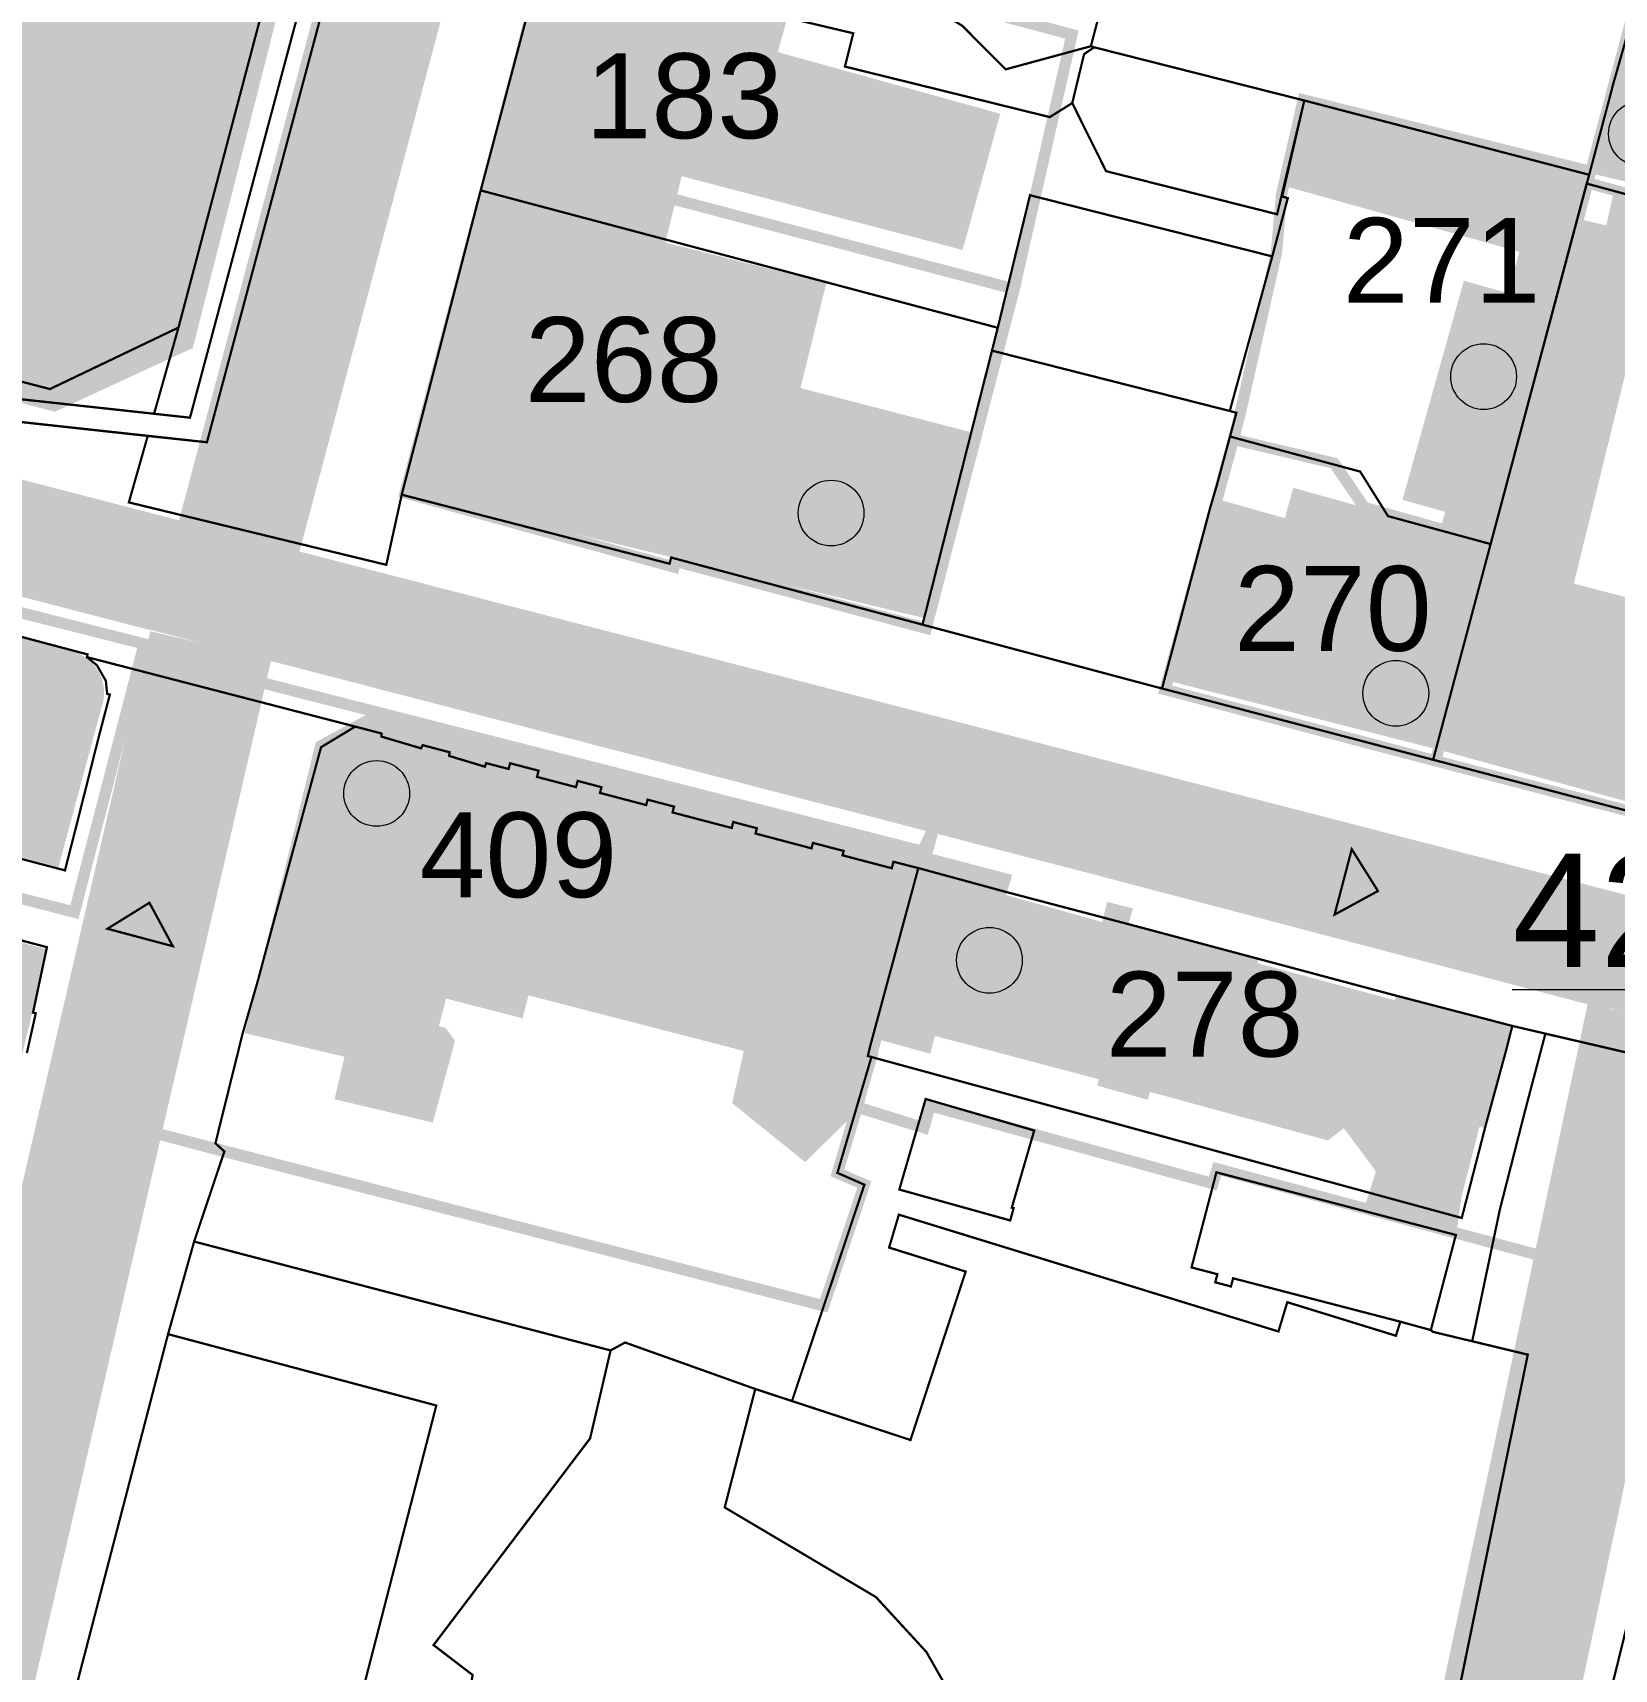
# Model space of a CAD drawing. Header units: millimetres. Extents: x 21689 to 31331, y 37531 to 43751.
# Drawn here: x 25826.6 to 25966.4, y 42429.8 to 42574.4 of the extents above; entities that cross this region are included whole.
import ezdxf

# ---------------------------------------------------------------- set-up
doc = ezdxf.new("R2010")
doc.units = ezdxf.units.MM
doc.linetypes.add('g5_084', pattern=[0.4, 0.2, -0.2])
doc.layers.add('0.1 ОКН', color=1, linetype='Continuous', lineweight=9, transparency=0.4)
doc.layers.add('00 Дороги', color=252, linetype='Continuous', lineweight=9, transparency=0.2)
for name, color, linetype, lineweight in [('0.15 - Видовые раскрытия', 22, 'Continuous', 9), ('00 границы ОКН', 1, 'Continuous', 40), ('00 номер ОКН', 7, 'Continuous', 15), ('00 Разраб границы', 5, 'g5_084', 50), ('CONTUR', 150, 'Continuous', 9)]:
    doc.layers.add(name, color=color, linetype=linetype, lineweight=lineweight)
doc.layers.add('00 Парки и скверы', color=114, linetype='Continuous', lineweight=9, true_color=0x00a945, transparency=0.5)
doc.layers.add('25. ценная историческая застройка сов пер', color=92, linetype='Continuous', lineweight=0, true_color=0x19df16)
doc.styles.get("Standard").update_dxf_attribs({"font": 'arial.ttf'})
doc.linetypes.add('474_2', pattern='A,1,-0.5,[222,geobl2.shx,S=0.1,R=0,X=0,Y=0],-0.5,3', length=5)

# ---------------------------------------------------------------- blocks, each defined once
blk = doc.blocks.new('участки все')
at = {"layer": 'CONTUR', "const_width": 0.2}
for points in [[(2986.863232460001, 4945.976479279998), (2979.486947310001, 4918.139184059997), (2972.505120580001, 4891.245856239999), (2971.14019314, 4885.046702259998), (2948.384493360001, 4890.565163999999), (2950.054452460001, 4896.439645169994), (2955.285921220002, 4895.879540750001), (2983.71383543, 5002.185175339997)], [(2931.675867919999, 4900.461076399995), (2953.78917855, 4898.05247605998), (2981.686284130003, 5002.346221339998), (2981.129245400003, 5007.76479620998), (2982.27589773, 5012.11727613998), (2982.27589773, 5012.11727613998), (2982.863008970002, 5011.928285039997), (2983.71383543, 5002.185175339997), (2955.285921220002, 4895.879540750001), (2931.675092470003, 4898.45107102998)], [(3007.228615340002, 4933.254553089994), (3012.41983377, 4932.025058899998), (3011.68483147, 4929.086288069993), (3029.78658444, 4924.619091119996), (3031.775580090001, 4925.858647519999), (3032.82179473, 4930.182664679996), (3033.71108668, 4930.789053589993), (3033.42252995, 4930.883472519999), (3035.312956680002, 4938.094587729996)], [(3035.546377900002, 4938.971021049997), (3033.42252995, 4930.883472519999), (3033.42252995, 4930.883472519999), (3033.71108668, 4930.789053589993), (3052.289209260001, 4926.084561009993), (3077.468889660002, 4919.518975859995), (3079.432055560003, 4926.908978039995), (3079.581055540002, 4927.496701489996), (3084.685199020001, 4945.398697409997)], [(2931.675092470003, 4898.451071029995), (2950.054452460001, 4896.439645169994), (2948.384493360001, 4890.565163999999), (2971.14019314, 4885.046702259998), (2972.505120580001, 4891.245856239999), (2996.18188335, 4885.143287369996), (2996.320273240002, 4885.691173069994), (3018.539660810002, 4879.76092031), (3038.498285810002, 4874.435287899999), (3039.713417670002, 4874.11668028), (3083.905917370001, 4862.499950629993)], [(3096.156596810001, 4838.37218328), (3070.677031940002, 4844.292349099997), (3068.575469120002, 4844.844530659997), (3060.318265350001, 4846.990974379995), (3048.29737687, 4850.205052829995), (3037.969521409999, 4852.96320562), (3025.908029010003, 4856.137905779993), (3018.170247630002, 4858.246396749994), (3015.968707150002, 4858.800109219999), (3015.820013410001, 4858.232381129994), (3011.477378070002, 4859.368880859999), (3011.573327730002, 4859.757415019995), (3008.85420089, 4860.46905362), (3008.726880320002, 4859.990999019996), (3003.776831990002, 4861.296800329998), (3003.89400176, 4861.765010269999), (3001.812434080003, 4862.316885859996), (3001.674350370002, 4861.788995629999), (2996.445283700003, 4863.159069579997), (2996.573216600001, 4863.67711515), (2994.242623829999, 4864.292804129997), (2994.115303250001, 4863.814749519995), (2990.031690480002, 4864.887282919998), (2990.159470300001, 4865.395330759994), (2988.057907070001, 4865.947512539999), (2987.909519460001, 4865.399779899998), (2984.463312790002, 4866.302552539994), (2984.601702660002, 4866.850438269998), (2982.081765070001, 4867.50902672), (2981.953985250002, 4867.000978869997), (2979.971935630001, 4867.521330519994), (2979.85706201, 4867.203086669993), (2976.691710480002, 4868.161559629996), (2976.736599920001, 4868.48087503), (2974.356171420001, 4869.107327189995), (2974.211916880002, 4868.829533529999), (2970.717711400001, 4869.863042249999), (2970.71199982, 4870.143132079997), (2968.650274380001, 4870.684703859995), (2944.675108240001, 4876.891841999998), (2944.728770810002, 4877.131022409994), (2940.724986410002, 4878.192333709995), (2935.22735764, 4879.656520859993)], [(2935.22735764, 4879.656520859978), (2940.724986410002, 4878.192333709979), (2944.728770810002, 4877.131022409979), (2944.675108240001, 4876.891841999998), (2945.564036490003, 4876.168225369998), (2946.352881950003, 4874.786135509996), (2946.465401770002, 4873.644402959981), (2946.704429099998, 4873.580742659978), (2945.695402740003, 4869.726159009981), (2943.736265020001, 4861.946089019999), (2942.736471120003, 4858.041363529999), (2935.475671230001, 4859.952550169997)], [(2927.63675193, 4854.802527869979), (2941.142562250003, 4851.255709899982), (2939.914035210001, 4845.474470449983), (2940.153062550002, 4845.41081016), (2939.369191360002, 4841.892781909999)], [(3062.433574500003, 4768.307939059996), (3072.042242290001, 4815.241207849998), (3067.130348670002, 4816.426423220001), (3069.57893426, 4828.089028929993), (3071.780877100002, 4836.705385829999), (3073.596572370003, 4843.607642399998), (3096.156596810001, 4838.37218328), (3092.464972590002, 4836.308688849996), (3090.180751820001, 4827.543590939996), (3088.967179220003, 4823.392137999995), (3083.58854846, 4802.584319719993), (3056.909984950002, 4694.271899449995)]]:
    blk.add_lwpolyline(points, dxfattribs=at)
for points in [[(2982.27589773, 5012.11727613998), (2982.863008970002, 5011.928285039997), (2983.71383543, 5002.185175339997), (2955.285921220002, 4895.879540750001), (2931.675092470003, 4898.45107102998), (2924.16316199, 4897.67608048), (2835.283182399999, 4920.587134689995), (2822.490420370002, 4913.882947519982), (2644.161710110002, 4715.52151893), (2550.021326910002, 4584.27161584), (2546.830171450001, 4563.950279499979), (2545.31810171, 4561.203403429994), (2544.80940102, 4563.901217509999), (2548.063556199999, 4585.071597509981), (2642.549833470003, 4716.706208809999), (2821.456988910002, 4915.618785929996), (2835.035545140003, 4922.700944959979), (2924.314209730001, 4899.703785199999), (2931.675867919999, 4900.461076399995), (2953.78917855, 4898.05247605998), (2981.686284130003, 5002.346221339998), (2981.129245400003, 5007.76479620998), (2982.27589773, 5012.11727613998)], [(2816.298911760001, 4953.628099409995), (2874.15884235, 4996.04256116), (2889.41537743, 4991.88892655998), (2891.36865877, 4991.449015339997), (2907.861086290003, 4987.026455579995), (2923.252489350002, 4983.190759389996), (2943.352358460001, 4977.292952949996), (2951.630324920003, 4975.19618839), (2961.80821575, 4972.440327959979), (2963.054718710002, 4972.211240409983), (2963.671976310001, 4972.031787859982), (2963.704112650001, 4972.171296989996), (2969.797165830001, 4970.407989359999), (2952.77113311, 4906.018131369979), (2941.407803820002, 4900.582070479998), (2845.030755100001, 4925.647932419997), (2845.843701980001, 4929.105515659983), (2824.172807199997, 4945.387467179979), (2816.298911760001, 4953.628099409995)], [(3038.436589010002, 4948.126844379999), (3022.432725729999, 4951.801914379998), (3017.46915931, 4952.877921879998), (3019.889017870002, 4962.01094706), (3018.85323302, 4962.28680858), (3021.008452640002, 4970.463877659997), (2995.32209931, 4977.247226649997), (2994.571281860001, 4973.928694719994), (3015.423427180002, 4968.179372639999), (3009.971684030003, 4945.862658979997), (2988.604094900002, 4951.909874539997), (2986.863232460001, 4945.976479279998), (3015.799808110001, 4936.593345579996), (3022.0500588, 4932.687613949994), (3025.891160360003, 4928.838769909998), (3033.42252995, 4930.883472519999), (3035.546377900002, 4938.971021049997), (3037.579480960002, 4947.009958509996), (3038.127519670001, 4946.881566279997), (3038.436589010002, 4948.126844379999)], [(3033.71108668, 4930.789053589993), (3052.289209260001, 4926.084561009993), (3049.88526173, 4916.031285169999), (3034.76349587, 4919.842848919994), (3031.775580090001, 4925.858647519999), (3032.82179473, 4930.182664679996), (3033.71108668, 4930.789053589993)], [(3050.329353159999, 4917.60449862), (3052.289209260001, 4926.084561009993), (3077.468889660002, 4919.518975859995), (3068.759109520001, 4886.882064549994), (3061.011331410002, 4888.990708989993), (3059.686836820001, 4889.350991439998), (3057.227107020001, 4893.288685139996), (3051.1420626, 4894.921867499994), (3047.218261260001, 4895.981954089999), (3045.724417370002, 4896.384829859999), (3046.286596990001, 4898.48623966), (3045.699026550003, 4898.64523735), (3049.458247140003, 4912.30779246), (3050.827097010002, 4917.456876349999), (3050.329353159999, 4917.60449862)], [(2874.61322525, 4917.954922479999), (2941.407803820002, 4900.582070479998), (2952.77113311, 4906.018131369994), (2950.614489120002, 4898.401087109996), (2931.675867919999, 4900.461076399995), (2924.314209730001, 4899.703785199999), (2874.301074030002, 4912.589655069998), (2874.61322525, 4917.954922479999)], [(2972.505120580001, 4891.245856239999), (2979.486947310001, 4918.139184059997), (3025.191455140001, 4905.999292829998), (3018.539660810002, 4879.76092031), (2996.320273240002, 4885.691173069994), (2996.18188335, 4885.143287369996), (2972.505120580001, 4891.245856239999)], [(3024.680488780003, 4903.977099449999), (3045.699026550003, 4898.64523735), (3049.458247140003, 4912.30779246), (3035.013878260001, 4915.948982899994), (3028.04087171, 4917.715762569998), (3025.191455140001, 4905.999292829998), (3024.680488780003, 4903.977099449999)], [(3077.246997030001, 4918.742366929997), (3123.24698616, 4906.307951789997), (3123.844094980003, 4906.118807839994), (3111.307543660001, 4856.060350839994), (3111.182978500001, 4855.762255639994), (3103.661628280003, 4857.637430499999), (3102.137025970002, 4857.990776609994), (3102.009399270003, 4857.492726659999), (3091.058930160001, 4860.08041078), (3091.206705420002, 4860.588152329998), (3083.905917370001, 4862.499950629993), (3063.677202540003, 4867.819717179998), (3077.246997030001, 4918.742366929997)], [(3024.680488780003, 4903.977099449999), (3045.699026550003, 4898.64523735), (3046.286596990001, 4898.48623966), (3044.548079460001, 4892.052805029998), (3043.978504450003, 4890.121509849996), (3039.713417670002, 4874.11668028), (3038.498285810002, 4874.435287899999), (3018.539660810002, 4879.76092031), (3024.680488780003, 4903.977099449999)], [(2965.373301560001, 4868.924862839994), (2968.39125158, 4870.748670319997), (2968.650274380001, 4870.684703859981), (2970.71199982, 4870.143132079982), (2970.717711400001, 4869.863042249999), (2974.211916880002, 4868.829533529999), (2974.356171420001, 4869.10732718998), (2976.736599920001, 4868.48087503), (2976.691710480002, 4868.161559629996), (2979.85706201, 4867.203086669993), (2979.971935630001, 4867.521330519994), (2981.953985250002, 4867.000978869997), (2982.081765070001, 4867.50902672), (2984.601702660002, 4866.850438269983), (2984.463312790002, 4866.302552539979), (2987.909519460001, 4865.399779899998), (2988.057907070001, 4865.947512539999), (2990.159470300001, 4865.395330759994), (2990.031690480002, 4864.887282919998), (2994.115303250001, 4863.814749519981), (2994.242623829999, 4864.292804129997), (2996.573216599998, 4863.67711515), (2996.445283699999, 4863.159069579997), (3001.674350370002, 4861.788995629999), (3001.812434080003, 4862.316885859996), (3003.89400176, 4861.765010269999), (3003.776831990002, 4861.296800329998), (3008.726880320002, 4859.990999019981), (3008.85420089, 4860.46905362), (3011.573327730002, 4859.75741501998), (3011.477378070002, 4859.368880859999), (3015.820013410001, 4858.232381129994), (3015.968707150002, 4858.800109219999), (3018.170247630002, 4858.246396749979), (3013.91959885, 4842.53134715998), (3013.70586717, 4841.634612099995), (3014.024570230002, 4841.549731739979), (3011.017698750002, 4831.305684189996), (3013.401695619999, 4830.25917415), (3006.998864450001, 4811.137047449999), (3003.755214920002, 4812.206719629998), (2992.247988260002, 4816.312940289994), (2990.967253760002, 4815.61254361998), (2954.154290260002, 4825.236265729982), (2956.826175270002, 4833.195424359997), (2956.037377460001, 4833.927507839995), (2958.44611655, 4843.640710319982), (2959.80853658, 4848.36989052), (2960.476816540002, 4850.869679729999), (2965.373301560001, 4868.924862839994)], [(3018.170247630002, 4858.246396749979), (3025.908029010003, 4856.137905779979), (3037.969521409999, 4852.96320562), (3048.29737687, 4850.205052829995), (3060.318265350001, 4846.990974379981), (3068.575469120002, 4844.844530659997), (3070.677031940002, 4844.292349099997), (3070.134388890001, 4842.160639989998), (3068.269470330001, 4835.309137419994), (3066.88740928, 4829.950254049997), (3066.558038710002, 4828.685286629996), (3066.207141899999, 4827.32064796998), (3013.70586717, 4841.634612099995), (3013.91959885, 4842.53134715998), (3018.170247630002, 4858.246396749979)], [(3018.817754170003, 4837.83631236), (3028.415162970003, 4835.049343459999), (3026.430730690001, 4828.229670249981), (3026.590235300002, 4828.197227819997), (3026.536725850001, 4827.968045189998), (3026.29346021, 4827.101762599996), (3016.495178060003, 4829.83180640998), (3016.738290630001, 4830.68809127), (3018.817754170003, 4837.83631236)], [(3044.51869827, 4831.352752089995), (3065.68414048, 4825.818643259998), (3063.475414700003, 4817.412391749982), (3060.776742850001, 4818.15371703), (3045.995358870001, 4821.99006549998), (3045.804225020002, 4821.262985919981), (3044.41989695, 4821.634184349997), (3044.600879990001, 4822.35141926998), (3042.319970000004, 4822.94634707), (3044.51869827, 4831.352752089995)], [(3001.054906420002, 4801.737975969998), (3003.755214920002, 4812.206719629998), (3017.47627571, 4807.696600049997), (3022.35422614, 4822.582038329979), (3015.586684510003, 4824.705673479999), (3016.451197399998, 4827.612461259996), (3050.00340912, 4817.288659629994), (3050.783041540003, 4819.876744119982), (3060.387692030003, 4816.909663509999), (3060.776742850001, 4818.15371703), (3063.475414700003, 4817.412391749982), (3063.64308011, 4817.259823379981), (3072.042242290001, 4815.241207849998), (3062.42357676, 4768.308092129998), (3061.98060536, 4766.154856649999), (3034.138212530001, 4773.85120972), (3031.26889978, 4771.285119909982), (3025.141490540002, 4777.988991309998), (3018.8794896, 4788.964959269993), (3014.423683460002, 4793.813221969998), (3001.054906420002, 4801.737975969998)], [(2951.848954150002, 4817.05149287), (2954.154290260002, 4825.236265729982), (2990.967253760002, 4815.61254361998), (2989.158236530002, 4807.840175869998), (2975.318416800004, 4789.571921439994), (2978.767981870002, 4786.929083349998), (2976.963232340001, 4775.516619139998), (2962.836128390001, 4767.222846199998), (2965.783069420002, 4778.777824179996), (2967.238912740002, 4778.505531709998), (2975.562648729999, 4810.748361109996), (2951.848954150002, 4817.05149287)], [(2962.836128390001, 4767.222846199998), (2965.783069420002, 4778.777824179996), (2967.238912740002, 4778.505531709998), (2975.562648729999, 4810.748361109996), (2951.848954150002, 4817.05149287), (2940.353274000005, 4772.927125209979), (2962.836128390001, 4767.222846199998)]]:
    blk.add_lwpolyline(points, close=True, dxfattribs=at)
blk = doc.blocks.new('стрелка вид улицы')
at = {"layer": '0.15 - Видовые раскрытия', "linetype": '474_2'}
h = blk.add_hatch(color=256, dxfattribs=at)
h.dxf.hatch_style = 1
h.paths.add_polyline_path([(-23.3598505857517, -2.990916374132211), (-23.3598505857517, 2.990916374132211), (-26.53637324067677, 0)])
at = {"layer": '0.15 - Видовые раскрытия', "const_width": 0.2}
blk.add_lwpolyline([(-23.3598505857517, -2.990916374132211), (-23.3598505857517, 2.990916374132211), (-26.53637324067677, 0), (-23.3598505857517, -2.990916374132211)], dxfattribs=at)
at = {"layer": '0.15 - Видовые раскрытия', "linetype": '474_2', "const_width": 1}
blk.add_lwpolyline([(-23.3598505857517, 0), (0, 0)], dxfattribs=at)

msp = doc.modelspace()

# ---------------------------------------------------------------- hatches: boundary and pattern name
at = {"layer": '0.1 ОКН', "transparency": 33554585}
h = msp.add_hatch(color=1, dxfattribs=at)
h.dxf.hatch_style = 1
h.paths.add_polyline_path([(25978.15234491394, 42585.97863650892), (25971.25949930453, 42587.88113868428), (25964.59440210761, 42561.94173578681), (25971.3276715558, 42560.3840363416)])
h = msp.add_hatch(color=1, dxfattribs=at)
h.dxf.hatch_style = 1
h.paths.add_polyline_path([(25892.49653287792, 42572.7210690045), (25894.6943320626, 42580.63701633368), (25873.6376037571, 42585.86107581908), (25868.09169014771, 42565.94012583796), (25908.82650221965, 42555.23230431507), (25912.16171706819, 42567.27465698712)])
h = msp.add_hatch(color=1, dxfattribs=at)
h.dxf.hatch_style = 1
h.paths.add_polyline_path([(25964.34887079, 42562.16630365), (25938.94571936, 42568.50530869), (25937.19827129445, 42560.91367544221), (25958.04081029788, 42555.07037308064), (25957.01941950859, 42551.42716312052), (25953.13878494812, 42552.51511699638), (25947.70982223737, 42533.15049061811), (25951.48575929585, 42532.09188917193), (25950.2991480359, 42527.8765634099), (25954.87072789, 42526.37113086)])
at = {"layer": '0.1 ОКН', "transparency": 33554687}
h = msp.add_hatch(color=2, dxfattribs=at)
h.dxf.hatch_style = 1
edge = h.paths.add_edge_path()
edge.add_arc((25968.84244728019, 42565.50813853896), 2.906288479469367, 0, 360)
at = {"layer": '0.1 ОКН', "transparency": 33554585}
h = msp.add_hatch(color=1, dxfattribs=at)
h.dxf.hatch_style = 1
h.paths.add_polyline_path([(25884.00671258741, 42561.75649929389), (25868.09169014771, 42565.94012583796), (25866.42863163206, 42559.56909643652), (25859.5852986931, 42533.7517265716), (25905.64400323349, 42522.64901799019), (25909.77003411019, 42539.07717108567), (25894.49794246546, 42543.02913841202), (25896.78379255416, 42552.31080914799), (25882.54695902091, 42555.88096418364)])
h = msp.add_hatch(color=1, dxfattribs=at)
h.dxf.hatch_style = 1
edge = h.paths.add_edge_path()
edge.add_line((25993.78968481687, 42517.72494405337), (25962.85663008654, 42525.74398531002))
edge.add_line((25962.85663008654, 42525.74398531002), (25950.90198962992, 42511.06658594354))
edge.add_line((25950.90198962992, 42511.06658594354), (25997.84274676813, 42498.14792059992))
edge.add_line((25997.84274676813, 42498.14792059992), (25998.47752982149, 42500.64372495964))
edge.add_line((25998.47752982149, 42500.64372495964), (25997.73223414635, 42500.84298917907))
edge.add_line((25997.73223414635, 42500.84298917907), (26010.13057181, 42548.53508581))
edge.add_line((26010.13057181, 42548.53508581), (25966.43761355796, 42560.51506120343))
edge.add_line((25966.43761355796, 42560.51506120343), (25965.71979570977, 42557.41224120729))
edge.add_line((25965.71979570977, 42557.41224120729), (25963.24775393904, 42557.984132489))
edge.add_line((25963.24775393904, 42557.984132489), (25950.90198962992, 42511.06658594354))
edge.add_line((25950.90198962992, 42511.06658594354), (25962.85663008654, 42525.74398531002))
edge.add_line((25962.85663008654, 42525.74398531002), (25969.47449204052, 42552.67793842272))
edge.add_line((25969.47449204052, 42552.67793842272), (25974.73170341395, 42551.38620456596))
edge.add_line((25974.73170341395, 42551.38620456596), (25973.6440224267, 42546.95946539915))
edge.add_arc((25978.81246120322, 42546.32263027066), 5.207525167246469, 172.9756402963833, 222.8442853373994)
edge.add_line((25974.99428037792, 42542.78147035437), (25992.36701422261, 42538.4151728732))
edge.add_arc((25986.48016183356, 42545.75025646312), 9.405236962544954, 308.7491705456712, 330.0720614270677)
edge.add_line((25994.63124405439, 42541.0578859587), (25995.82744798484, 42545.56864460032))
edge.add_line((25995.82744798484, 42545.56864460032), (26000.8222681591, 42544.24407283778))
edge.add_line((26000.8222681591, 42544.24407283778), (25993.78968481687, 42517.72494405337))
at = {"layer": '0.1 ОКН', "transparency": 33554687}
h = msp.add_hatch(color=2, dxfattribs=at)
h.dxf.hatch_style = 1
edge = h.paths.add_edge_path()
edge.add_arc((25954.88503404673, 42544.03940485923), 2.906288479469367, 0, 360)
h = msp.add_hatch(color=2, dxfattribs=at)
h.dxf.hatch_style = 1
edge = h.paths.add_edge_path()
edge.add_arc((25897.20705116016, 42531.98089347162), 2.906288479469367, 0, 360)
at = {"layer": '0.1 ОКН', "transparency": 33554585}
h = msp.add_hatch(color=1, dxfattribs=at)
h.dxf.hatch_style = 1
h.paths.add_polyline_path([(25954.87072789, 42526.37113086), (25949.99943767, 42527.59572586), (25950.85609624, 42530.64263449999), (25938.06298583954, 42534.21280009241), (25937.30872488981, 42531.53335845891), (25931.32603671579, 42533.21748100431), (25926.94363280256, 42517.1730517564), (25950.89860888116, 42511.0675157597)])
h = msp.add_hatch(color=1, dxfattribs=at)
h.dxf.hatch_style = 1
edge = h.paths.add_edge_path()
edge.add_line((25785.29918651, 42508.72716921), (25790.50808939093, 42528.74534219531))
edge.add_line((25790.50808939093, 42528.74534219531), (25791.06104117151, 42528.60597297419))
edge.add_line((25791.06104117151, 42528.60597297419), (25791.47308414949, 42530.14001735346))
edge.add_line((25791.47308414949, 42530.14001735346), (25807.89502001465, 42525.75861028245))
edge.add_line((25807.89502001465, 42525.75861028245), (25830.28919789023, 42519.72327819471))
edge.add_arc((25829.12872268754, 42516.08816115468), 3.815858827409251, -20.763614508058197, 72.29483080080502, ccw=False)
edge.add_line((25832.6967452899, 42514.73538870532), (25828.9080587242, 42500.67741813574))
edge.add_line((25828.9080587242, 42500.67741813574), (25809.40484137852, 42505.93362330276))
edge.add_line((25809.40484137852, 42505.93362330276), (25810.11881361447, 42508.84294676041))
edge.add_line((25810.11881361447, 42508.84294676041), (25803.9960256623, 42510.493065769))
edge.add_line((25803.9960256623, 42510.493065769), (25793.73933591709, 42513.25728998287))
edge.add_line((25793.73933591709, 42513.25728998287), (25792.03082627689, 42506.91784283588))
edge.add_line((25792.03082627689, 42506.91784283588), (25794.32174053975, 42506.30043109441))
edge.add_line((25794.32174053975, 42506.30043109441), (25790.9889277886, 42494.73394025113))
edge.add_line((25790.9889277886, 42494.73394025113), (25796.1351686424, 42493.3510707187))
edge.add_line((25796.1351686424, 42493.3510707187), (25794.70319316946, 42488.15817360038))
edge.add_line((25794.70319316946, 42488.15817360038), (25780.89021484786, 42491.81270768553))
edge.add_line((25780.89021484786, 42491.81270768553), (25785.29918651, 42508.72716921))
at = {"layer": '0.1 ОКН', "transparency": 33554687}
h = msp.add_hatch(color=2, dxfattribs=at)
h.dxf.hatch_style = 1
edge = h.paths.add_edge_path()
edge.add_arc((25947.12792585341, 42516.04843779787), 2.906288479469367, 0, 360)
at = {"layer": '0.1 ОКН', "transparency": 33554585}
h = msp.add_hatch(color=222, dxfattribs=at)
h.dxf.hatch_style = 1
h.paths.add_polyline_path([(25905.68432483908, 42501.97695514045), (25856.44220743446, 42514.3364805028), (25851.65394227967, 42511.73142276285), (25845.36793557609, 42486.01745660514), (25854.18854418717, 42483.9306171125), (25853.314, 42480.172), (25861.99983719668, 42478.11704564392), (25863.96789408798, 42485.33448808946), (25863.1330288896, 42486.47530771787), (25862.53977216006, 42486.62716317057), (25863.16839352539, 42489.06894134741), (25869.93442212838, 42487.32688826299), (25870.45675371763, 42489.3555924998), (25889.49483025026, 42484.43961650679), (25888.457, 42479.834), (25894.92276001357, 42474.61017269111), (25899.2650641781, 42478.90578735393), (25900.71994042235, 42484.39811676529)])
at = {"layer": '0.1 ОКН', "transparency": 33554687}
h = msp.add_hatch(color=2, dxfattribs=at)
h.dxf.hatch_style = 1
edge = h.paths.add_edge_path()
edge.add_arc((25857.03378043644, 42507.19962163325), 2.906288479469367, 0, 360)
at = {"layer": '0.1 ОКН', "transparency": 33554585}
h = msp.add_hatch(color=1, dxfattribs=at)
h.dxf.hatch_style = 1
h.paths.add_polyline_path([(25935.01503742918, 42492.57627112621), (25923.48375760668, 42495.6200879177), (25923.88526561807, 42497.03559912393), (25921.61105986521, 42497.61816950491), (25921.14962298145, 42495.83870967339), (25912.66819709751, 42498.22373456749), (25913.2242592039, 42500.00204705552), (25905.68432483908, 42501.97695514045), (25901.17036432043, 42485.52243120353), (25905.96099601508, 42484.19714224892), (25906.39343148966, 42485.76574952136), (25920.86571725244, 42481.94082478344), (25920.73392851265, 42481.38106235468), (25925.20230743019, 42480.11702969493), (25925.39137268075, 42480.82129992591), (25941.12974563718, 42476.53302068937), (25942.52662675186, 42477.61882242168), (25945.36026609311, 42473.7998543806), (25944.32716372242, 42470.53174064065), (25952.47972193225, 42468.34315515685), (25952.94121946923, 42471.59730245171), (25954.52358282688, 42477.73446546086), (25955.0934715449, 42477.62064976741), (25957.41070452431, 42486.5416701323), (25947.15342810384, 42489.29712916039), (25947.02929604395, 42488.92737554195), (25934.90187159443, 42492.19585587652)])
at = {"layer": '0.1 ОКН', "transparency": 33554687}
h = msp.add_hatch(color=2, dxfattribs=at)
h.dxf.hatch_style = 1
edge = h.paths.add_edge_path()
edge.add_arc((25911.20129750981, 42492.44972211294), 2.906288479469367, 0, 360)
at = {"layer": '00 Парки и скверы'}
h = msp.add_hatch(color=256, dxfattribs=at)
h.dxf.hatch_style = 1
h.paths.add_polyline_path([(25700.85890264324, 42731.3948905193), (25666.97525131, 42786.76080684998), (25654.6589787237, 42814.35471176337), (25635.42678836351, 42815.73245427646), (25539.70105026807, 42949.84128960662), (25525.77107103942, 42939.3943160008), (25553.68059095363, 42902.10139593799), (25531.2185837978, 42884.72812078952), (25603.90452681394, 42820.69595288588), (25619.20833768252, 42795.95246391484), (25635.29480586306, 42780.35910500269), (25660.0873734329, 42747.98094835957), (25664.99840684861, 42728.99445665626), (25677.80978900162, 42680.74132948018), (25678.33708430041, 42648.86547846956), (25675.44987086207, 42616.70751298534), (25665.88703457137, 42592.68007164099), (25630.31664781048, 42548.98143371431), (25602.53577013088, 42537.36437819686), (25484.38401825047, 42400.00648199346), (25455.9000175577, 42368.11407297042), (25448.16911325546, 42354.03527937165), (25436.67354029534, 42343.42774559652), (25412.810979723, 42327.11108402431), (25424.59814329084, 42316.75216495551), (25429.11224065609, 42321.87765248308), (25459.9181658956, 42294.33379779174), (25475.1079397999, 42315.75549923466), (25497.97256662569, 42338.28721253708), (25508.51867876739, 42348.60628121553), (25526.6466964647, 42373.73547606435), (25530.45674068129, 42385.7520366629), (25547.86455887346, 42407.69298487694), (25545.14133427496, 42409.83302811696), (25558.72526687, 42425.00561416), (25597.98528501, 42462.86485702), (25611.3938212688, 42480.46587225218), (25617.70743009585, 42478.79628996245), (25626.7500326363, 42490.05146851156), (25625.36107198903, 42494.39302335074), (25666.3737519949, 42542.07381644665), (25700.50627278, 42575.20616357), (25724.02164241129, 42568.17537938435), (25828.58179867293, 42540.93249331025), (25840.78786119647, 42546.56981008451), (25869.46862533888, 42659.71740905824), (25715.89461396369, 42698.64184454123)])
at = {"layer": '25. ценная историческая застройка сов пер', "lineweight": 30, "true_color": 0x19df16, "transparency": 33554585}
h = msp.add_hatch(color=92, dxfattribs=at)
h.dxf.hatch_style = 1
h.paths.add_polyline_path([(25797.7022567257, 42486.46109092966), (25824.41079459907, 42478.95391378222), (25827.97853072375, 42493.41000606905), (25807.97161614801, 42498.5919442352), (25809.01673835626, 42502.20758920677), (25811.91783506, 42501.43954726), (25812.68634425379, 42505.04924345594), (25809.3394848238, 42505.95123718945), (25810.11881361447, 42508.84294676041), (25803.9960256623, 42510.493065769)])
h = msp.add_hatch(color=92, dxfattribs=at)
h.dxf.hatch_style = 1
h.paths.add_polyline_path([(25797.7022567257, 42486.46109092966), (25824.41079459907, 42478.95391378222), (25827.97853072375, 42493.41000606905), (25807.97161614801, 42498.5919442352), (25809.01673835626, 42502.20758920677), (25811.91783506, 42501.43954726), (25812.68634425379, 42505.04924345594), (25809.3394848238, 42505.95123718945), (25810.11881361447, 42508.84294676041), (25803.9960256623, 42510.493065769)])

# ---------------------------------------------------------------- linework, layer by layer
at = {"layer": '0.1 ОКН', "color": 7, "transparency": 33554687}
for centre in [(25968.84244728019, 42565.50813853896), (25954.88503404673, 42544.03940485923), (25897.20705116016, 42531.98089347162), (25947.12792585341, 42516.04843779787), (25857.03378043644, 42507.19962163325), (25911.20129750981, 42492.44972211294)]:
    msp.add_circle(centre, 2.906288479469367, dxfattribs=at)
at = {"layer": '00 границы ОКН', "const_width": 1, "flags": 128}
for points in [[(25971.22280783, 42587.89126594), (25978.7410964, 42585.81613453999), (25971.50239029, 42559.12674973), (25964.08346643, 42561.16035904), (25971.22280783, 42587.89126594)], [(25873.28304872, 42586.00083141), (25894.59152248, 42580.66452722999), (25918.49379112, 42574.26850054), (25913.38952194, 42551.78646574), (25867.51413428, 42563.86897360999), (25873.28304872, 42586.00083141)], [(25938.94571936, 42568.50530869), (25964.34887079, 42562.16630365), (25954.87072789, 42526.37113086), (25949.99943767, 42527.59572586), (25950.85609624, 42530.64263449999), (25944.33421297, 42532.48250699), (25941.67391614, 42536.38327141), (25932.76609387, 42538.48967763), (25933.3823953, 42540.860261), (25936.56894165, 42555.00158837), (25937.02815036, 42560.17460011999), (25938.94571936, 42568.50530869)], [(25867.51413428, 42563.86897360999), (25884.01778117, 42559.52624650999), (25913.38952194, 42551.78646574), (25905.61025904, 42521.7953249), (25883.46085559, 42527.72450625), (25883.32292494, 42527.20661384), (25859.55307335, 42533.76061197999), (25867.51413428, 42563.86897360999)], [(25964.08350249, 42561.16022353999), (26010.13057181, 42548.53508581), (25997.86890557, 42498.14241726), (25989.97427137, 42499.80330585), (25977.85483235, 42502.45888866), (25970.73150662, 42504.85797381), (25950.64122936, 42510.07561998999), (25964.08350249, 42561.16022353999)], [(25932.76609387, 42538.48967763), (25941.67391614, 42536.38327141), (25944.33421297, 42532.48250699), (25950.85609624, 42530.64263449999), (25949.99943767, 42527.59572586), (25954.87072789, 42526.37113086), (25950.64119325, 42510.07575551), (25926.72755018, 42516.38195116), (25932.76609387, 42538.48967763)], [(25803.90055607, 42510.11237479), (25804.10291243, 42510.91928344999), (25807.82607449, 42525.49240329), (25808.35749559, 42527.5442843), (25836.47855884, 42520.4136592), (25830.31554507, 42496.70781905), (25811.91783506, 42501.43954726), (25812.57902586, 42504.12944686), (25812.23859567, 42504.75466456999), (25809.31089334, 42505.55949773), (25810.05635228, 42508.5281095), (25803.90055607, 42510.11237479)], [(25835.8928786, 42477.59239692999), (25846.39805159, 42517.11188850999), (25905.28839515, 42502.08008833999), (25904.92596976, 42500.61562525), (25900.67516785, 42484.89057797), (25900.45143839, 42483.99399592), (25900.78013925, 42483.90896254999), (25897.76311697, 42473.65507031), (25900.14741998, 42472.62855578), (25896.55333223, 42461.91349503), (25843.57174657, 42475.5548087), (25835.8928786, 42477.59239692999)], [(25906.31184832, 42504.26443641), (25965.63366459, 42488.67602951), (25960.87779101, 42466.08866134), (25931.32900137, 42474.02114712), (25930.94902978, 42472.71695403999), (25905.97419896, 42479.59940035999), (25905.40431807, 42477.64810949), (25899.51229141, 42479.47833749), (25906.31184832, 42504.26443641)]]:
    msp.add_lwpolyline(points, close=True, dxfattribs=at)
at = {"layer": '00 Дороги', "lineweight": 9}
for points, const_width in [([(25960.67229296435, 42958.97459175098), (25959.73946944158, 42955.45925607233), (25879.67294954055, 42660.5843315191), (25844.87882346792, 42529.92438310291)], 11), ([(26088.83732823096, 42461.53247421807), (25838.29012147168, 42526.50662407641)], 10), ([(26089.75912955091, 42461.41217208657), (25848.96143290678, 42523.74448136734)], 10), ([(25842.37541331579, 42520.30264687586), (25818.39859522239, 42416.68646492265), (25811.01891329617, 42406.89077442418), (25728.72461405129, 42338.78650642362), (25674.46971885895, 42300.5042426342), (25641.71354573336, 42278.13885517999), (25597.50059392303, 42240.8726096023), (25521.84263172085, 42133.91616054932), (25497.47475148052, 42101.38539081325), (25491.02867722548, 42093.12326316769), (25487.02733107088, 42091.54646699218)], 11), ([(25842.37541331579, 42520.30264687586), (25818.39859522239, 42416.68646492265), (25811.01891329617, 42406.89077442418), (25728.72461405129, 42338.78650642362), (25674.46971885895, 42300.5042426342), (25641.71354573336, 42278.13885517999), (25597.50059392303, 42240.8726096023), (25521.84263172085, 42133.91616054932), (25497.47475148052, 42101.38539081325), (25491.02867722548, 42093.12326316769), (25487.02733107088, 42091.54646699218)], 11), ([(25969.94674700593, 42487.33469871874), (25937.55377432046, 42334.63136345709), (25922.64440591159, 42272.83164303694), (25893.00574594346, 42161.65949809663), (25843.0157688402, 41994.31221673262), (25799.57664911022, 41827.73407186505), (25778.18410277789, 41749.99999994873), (25753.8038981478, 41661.38306879403), (25723.71446478041, 41557.29624795582), (25669.88630260257, 41521.60721569875), (25641.9471171264, 41503.75281278732), (25614.68665553862, 41476.72521706554), (25575.76096074714, 41437.90140868272), (25567.8768502833, 41424.50568872114), (25546.70276064571, 41362.87711912889), (25533.77735090113, 41341.69286823032), (25502.30753588828, 41309.52885827551), (25465.49986294841, 41281.18288822991), (25439.85505286549, 41264.610386122), (25411.16222089198, 41248.86373067616), (25407.57479520742, 41247.44930962082), (25405.60003117094, 41246.06777093617), (25404.57972603291, 41243.92968555952), (25403.98731759365, 41239.09431277157)], 12), ([(25969.94674700593, 42487.33469871874), (25937.55377432046, 42334.63136345709), (25922.64440591159, 42272.83164303694), (25893.00574594346, 42161.65949809663), (25843.0157688402, 41994.31221673262), (25799.57664911022, 41827.73407186505), (25778.18410277789, 41749.99999994873)], 8)]:
    msp.add_lwpolyline(points, dxfattribs=dict(at, const_width=const_width))
msp.add_lwpolyline([(25838.30308746263, 42526.50347488724, 10, 10, 0), (25730.32053785026, 42554.45557647776, 10, 10, 0.208174647935518), (25711.51990410022, 42547.85196016842, 10, 10, 0), (25658.08381552657, 42488.68309890209, 10, 10, 0), (25537.15382960078, 42355.44255014382, 10, 10, 0), (25506.86905847245, 42311.29963082415, 10, 10, 0), (25473.47191023722, 42264.8250505013, 10, 10, 0), (25461.3920632499, 42248.91647470792, 10, 10, 0), (25449.88340803683, 42229.81795003574, 10, 10, 0), (25445.43812564953, 42221.65426731487, 10, 10, 0), (25443.57739751881, 42213.08623171203, 10, 10, 0), (25443.74878818297, 42201.28953894795, 10, 10, 0), (25448.61456595853, 42181.71114350119, 10, 10, 0), (25461.66862015832, 42144.29080599058, 10, 10, 0), (25487.88634650771, 42075.30288218291, 0, 0, 0)], format="xyseb", dxfattribs=at)
at = {"layer": '00 Дороги', "lineweight": 9, "const_width": 10}
msp.add_lwpolyline([(25838.3037737164, 42526.46766199804), (25730.32053785026, 42554.45557647776, 0.0268662134137213), (25727.63985227283, 42554.50647314889, 0.0268662134137213)], format="xyb", dxfattribs=at)
at = {"layer": '00 Разраб границы', "ltscale": 3, "const_width": 1}
msp.add_lwpolyline([(25927.1826411, 42602.92570145), (25931.20902212, 42602.03404487), (25931.74580127, 42604.43584603), (25948.90358415, 42600.36310436), (25948.605431, 42599.17765972), (25951.13659029, 42598.5988996), (25964.18341754, 42595.11910730999), (25963.76824769, 42593.47545056999), (25972.13420098, 42591.24733891), (25964.08350249, 42561.16022353999), (25971.50239029, 42559.12674973)], dxfattribs=at)
msp.add_lwpolyline([(25927.1826411, 42602.92570145), (25931.20902212, 42602.03404487), (25931.74580127, 42604.43584603), (25948.90358415, 42600.36310436), (25948.605431, 42599.17765972), (25951.13659029, 42598.5988996), (25964.18341754, 42595.11910730999), (25963.76824769, 42593.47545056999), (25972.13420098, 42591.24733891), (25964.08350249, 42561.16022353999), (25971.50239029, 42559.12674973)], dxfattribs=at)
at = {"layer": '00 Разраб границы', "ltscale": 5, "const_width": 1}
for points in [[(25971.50239029, 42559.12674973), (25964.08353380529, 42561.16034057168), (25964.34887079, 42562.16630365), (25938.94571936, 42568.50530869), (25937.02815036, 42560.17460011999), (25936.56894165, 42555.00158837), (25933.3823953, 42540.860261), (25932.76609387, 42538.48967763), (25926.72755018, 42516.38195116)], [(25971.50239029, 42559.12674973), (25964.08353380529, 42561.16034057168), (25964.34887079, 42562.16630365), (25938.94571936, 42568.50530869), (25937.02815036, 42560.17460011999), (25936.56894165, 42555.00158837), (25933.3823953, 42540.860261), (25932.76609387, 42538.48967763), (25926.72755018, 42516.38195116)], [(25753.73013237, 42517.95060496999), (25768.02057986, 42514.05124978998), (25785.29918651, 42508.72716921), (25784.15421943, 42504.48466309999), (25783.32609062, 42504.60734367), (25779.59777228, 42489.0442931), (25797.77326542, 42486.12546391998), (25802.39056115, 42504.23544376999), (25803.90055607, 42510.11237479), (25810.05637042, 42508.52759001), (25809.31091148, 42505.55897825), (25812.23859567, 42504.75466456999), (25812.57902586, 42504.12944686), (25811.9178532, 42501.43902788), (25830.31554507, 42496.70781905), (25836.47855884, 42520.4136592), (25808.35749559, 42527.5442843), (25791.2939716, 42531.89558307999), (25759.74623394, 42539.89868357), (25753.73028168145, 42517.95056423358)], [(25753.73013237, 42517.95060496999), (25768.02057986, 42514.05124978998), (25785.29918651, 42508.72716921), (25784.15421943, 42504.48466309999), (25783.32609062, 42504.60734367), (25779.59777228, 42489.0442931), (25797.77326542, 42486.12546391998), (25802.39056115, 42504.23544376999), (25803.90055607, 42510.11237479), (25810.05637042, 42508.52759001), (25809.31091148, 42505.55897825), (25812.23859567, 42504.75466456999), (25812.57902586, 42504.12944686), (25811.9178532, 42501.43902788), (25830.31554507, 42496.70781905), (25836.47855884, 42520.4136592), (25808.35749559, 42527.5442843), (25791.2939716, 42531.89558307999), (25759.74623394, 42539.89868357), (25753.73028168145, 42517.95056423358)], [(25835.8928786, 42477.59239692999), (25896.55333223, 42461.91349503), (25900.14429269893, 42472.6192324109), (25897.76332415, 42473.6644131), (25899.5121715202, 42479.47837473112), (25905.40431807, 42477.64810949), (25905.97419896, 42479.59940035999), (25930.95111966357, 42472.71245575976), (25931.32900137, 42474.02114712), (25960.87779101, 42466.08866134), (25965.63366459, 42488.67602951), (25906.31184832, 42504.26443641), (25905.28751978485, 42502.07655122587), (25846.39805159, 42517.11188850999), (25835.8928786, 42477.59239692999)], [(25835.8928786, 42477.59239692999), (25896.55333223, 42461.91349503), (25900.14429269893, 42472.6192324109), (25897.76332415, 42473.6644131), (25899.5121715202, 42479.47837473112), (25905.40431807, 42477.64810949), (25905.97419896, 42479.59940035999), (25930.95111966357, 42472.71245575976), (25931.32900137, 42474.02114712), (25960.87779101, 42466.08866134), (25965.63366459, 42488.67602951), (25906.31184832, 42504.26443641), (25905.28751978485, 42502.07655122587), (25846.39805159, 42517.11188850999), (25835.8928786, 42477.59239692999)], [(25926.72755018, 42516.38195116), (25950.64119325, 42510.07575551), (25970.73150662, 42504.85797381)], [(25926.72755018, 42516.38195116), (25950.64119325, 42510.07575551), (25970.73150662, 42504.85797381)]]:
    msp.add_lwpolyline(points, dxfattribs=at)
at = {"layer": '00 Разраб границы', "ltscale": 5, "const_width": 1, "flags": 128}
msp.add_lwpolyline([(25867.51413428, 42563.86897360999), (25884.01778117, 42559.52624650999), (25913.38952194, 42551.78646574), (25905.61025904, 42521.7953249), (25883.46085559, 42527.72450625), (25883.32292494, 42527.20661384), (25859.55307335, 42533.76061197999), (25867.51413428, 42563.86897360999)], close=True, dxfattribs=at)
msp.add_lwpolyline([(25867.51413428, 42563.86897360999), (25884.01778117, 42559.52624650999), (25913.38952194, 42551.78646574), (25905.61025904, 42521.7953249), (25883.46085559, 42527.72450625), (25883.32292494, 42527.20661384), (25859.55307335, 42533.76061197999), (25867.51413428, 42563.86897360999)], close=True, dxfattribs=at)

# ---------------------------------------------------------------- block references
at = {"layer": '0.15 - Видовые раскрытия'}
for p, rotation in [((25919.87396339192, 42505.30760629353), 165.3014408360366), ((25830.10173289482, 42471.8997095053), 255.0512026485227)]:
    msp.add_blockref('стрелка вид улицы', p, dxfattribs=dict(at, rotation=rotation))
at = {"layer": 'CONTUR'}
msp.add_blockref('участки все', (22886.7456254, 37642.35872891001), dxfattribs=at)

# ---------------------------------------------------------------- texts
at = {"layer": '00 номер ОКН', "color": 4, "char_height": 7.5, "attachment_point": 1}
for s, width, insert in [('{\\C7;183}', 7.5, (25875.48539791292, 42572.60813775171)), ('{\\C7;271}', 7.5, (25942.44344952792, 42558.06942841586)), ('{\\C7;268}', 7.5, (25870.1340105016, 42549.30056685734)), ('{\\C7;270}', 7.5, (25932.81608183265, 42527.30305527435)), ('{\\C7;409}', 2.583315286545257, (25860.82592424181, 42505.52705011108)), ('{\\C7;278}', 2.583315286545257, (25921.48616083449, 42491.44496237673))]:
    msp.add_mtext_dynamic_manual_height_columns(s, width=width, gutter_width=12.5, heights=[0], dxfattribs=dict(at, insert=insert))
at = {"layer": '00 номер ОКН', "color": 7, "insert": (25957.41264207869, 42501.86506504459), "char_height": 10, "attachment_point": 1}
msp.add_mtext_dynamic_manual_height_columns('{\\L\\C1;423}', width=2.583315286545257, gutter_width=12.5, heights=[0], dxfattribs=at)

doc.saveas('drawing.dxf')
